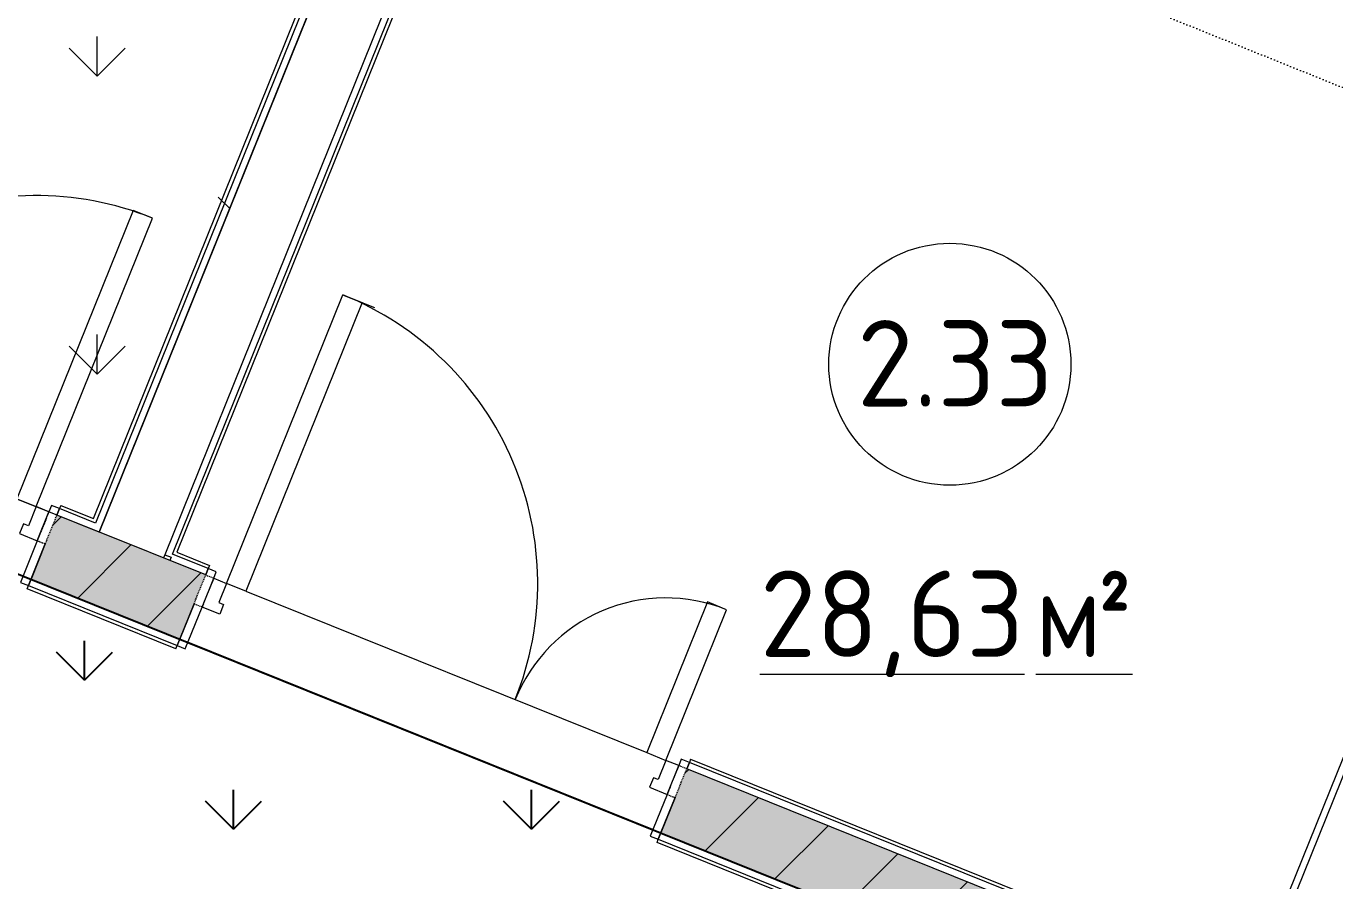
# Model space of a CAD drawing. Header units: millimetres. Extents: x -584918 to 2941280, y 3000189 to 4229862.
# Drawn here: x -449988 to -446204, y 3868007 to 3870480 of the extents above; entities that cross this region are included whole.
import ezdxf

# ---------------------------------------------------------------- set-up
doc = ezdxf.new("R2010")
doc.units = ezdxf.units.MM
doc.linetypes.add('ASVP_Линия разреза', pattern=[20, 0, -10, 0, -10])
doc.linetypes.add('ASVP_Невидимые', pattern=[5, 3, -2])
for name, color, linetype, lineweight in [('2023_08_07-Лист - АР_03 - План 2го этажа этажа на отм- +$0$Стены внутренние', 7, 'Continuous', 0), ('Двери', 7, 'Continuous', 0), ('Лестницы', 7, 'Continuous', 0), ('Линии', 7, 'Continuous', 0), ('Марки помещений', 7, 'Continuous', 0), ('Обобщенные модели', 7, 'Continuous', 0), ('Перекрытие', 7, 'Continuous', 0), ('Разрезы', 7, 'Continuous', 0), ('Стены внутренние', 7, 'Continuous', 0), ('Стены несущие', 7, 'Continuous', 0), ('Стены отделка', 7, 'Continuous', 0), ('экспертиза условные обозначения', 1, 'Continuous', 0)]:
    doc.layers.add(name, color=color, linetype=linetype, lineweight=lineweight)
doc.styles.add('GOST Common_2', font='', dxfattribs={"height": 500})
doc.styles.add('GOST Common_3', font='', dxfattribs={"width": 0.9, "height": 500})
doc.styles.get('GOST Common_2').set_extended_font_data('GOST Common')
doc.styles.get('GOST Common_3').set_extended_font_data('GOST Common')
pattern_1 = [(90, (-445940.84, 3599179.46), (-431.0523, 431.0523), [114.3, -747.8046]), (45, (-445940.84, 3599179.46), (-431.0523, 431.0523), [114.3, -495.3]), (135, (-445940.84, 3599179.46), (-431.0523, -431.0523), [114.3, -495.3])]

# ---------------------------------------------------------------- blocks, each defined once
blk = doc.blocks.new('ASVP_ДверьПротивопожарнаяСтальная_2 полотна - EI30 1370х2000h_полотна_ О Пр _1250 в свету_-7724402-АР Этаж 02')
at = {"layer": 'Двери', "lineweight": 18}
for p, q in [((-685, 1000), (-625, 1000)), ((-685, 100), (-685, 1000)), ((-625, 1000), (-625, 100)), ((685, 570), (625, 570)), ((625, 570), (625, 100)), ((685, 100), (685, 570)), ((-725, 100), (-685, 100)), ((-725, 10), (-725, 100)), ((-625, 100), (-685, 100)), ((-685, 100), (-685, 40)), ((625, 100), (685, 100)), ((725, 100), (685, 100)), ((685, 100), (685, 40)), ((725, 10), (725, 100)), ((-685, 40), (-670, 40)), ((-670, 40), (-670, 10)), ((685, 40), (670, 40)), ((670, 40), (670, 10)), ((-670, 10), (-725, 10)), ((670, 10), (725, 10))]:
    blk.add_line(p, q, dxfattribs=at)
at = {"layer": 'Двери', "linetype": 'ASVP_Невидимые', "lineweight": 18}
for p, q in [((-750, 100), (-725, 100)), ((-750, 10), (-750, 100)), ((-725, 100), (-725, 10)), ((750, 100), (725, 100)), ((725, 100), (725, 10)), ((750, 10), (750, 100)), ((-725, 10), (-750, 10)), ((725, 10), (750, 10))]:
    blk.add_line(p, q, dxfattribs=at)
at = {"layer": 'Двери'}
for centre, radius, start, end in [((-685, 100), 900, 360, 90), ((685, 100), 470, 90, 180)]:
    blk.add_arc(centre, radius, start, end, dxfattribs=at)
blk = doc.blocks.new('ASVP_ДверьПротивопожарнаяСтальная_2 полотна - EI30 1370х2000h_полотна_ О Л _1250 в свету_-7790696-АР Этаж 02')
at = {"layer": 'Двери', "lineweight": 18}
for p, q in [((685, 1000), (625, 1000)), ((625, 1000), (625, 100)), ((685, 100), (685, 1000)), ((-685, 570), (-625, 570)), ((-685, 100), (-685, 570)), ((-625, 570), (-625, 100)), ((-725, 100), (-685, 100)), ((-725, 10), (-725, 100)), ((-625, 100), (-685, 100)), ((-685, 100), (-685, 40)), ((625, 100), (685, 100)), ((725, 100), (685, 100)), ((685, 100), (685, 40)), ((725, 10), (725, 100)), ((-685, 40), (-670, 40)), ((-670, 40), (-670, 10)), ((685, 40), (670, 40)), ((670, 40), (670, 10)), ((-670, 10), (-725, 10)), ((670, 10), (725, 10))]:
    blk.add_line(p, q, dxfattribs=at)
at = {"layer": 'Двери', "linetype": 'ASVP_Невидимые', "lineweight": 18}
for p, q in [((-750, 100), (-725, 100)), ((-750, 10), (-750, 100)), ((-725, 100), (-725, 10)), ((750, 100), (725, 100)), ((725, 100), (725, 10)), ((750, 10), (750, 100)), ((-725, 10), (-750, 10)), ((725, 10), (750, 10))]:
    blk.add_line(p, q, dxfattribs=at)
at = {"layer": 'Двери'}
for centre, radius, start, end in [((685, 100), 900, 90, 180), ((-685, 100), 470, 360, 90)]:
    blk.add_arc(centre, radius, start, end, dxfattribs=at)
blk = doc.blocks.new('ASVP_ОТКОС_Оштукатуривание дверного откоса - Оштукатуривание дверного откоса-5741163-АР Этаж 02')
at = {"layer": 'Обобщенные модели'}
for p, q in [((-750, 130), (-750, 0)), ((-725, 0), (-725, 130)), ((725, 130), (725, 0)), ((750, 0), (750, 130)), ((-750, 0), (-725, 0)), ((725, 0), (750, 0))]:
    blk.add_line(p, q, dxfattribs=at)
blk = doc.blocks.new('ASVP_ОТКОС_Оштукатуривание дверного откоса - Оштукатуривание дверного откоса-5741164-АР Этаж 02')
at = {"layer": 'Обобщенные модели'}
for p, q in [((-750, 20), (-750, 0)), ((-725, 0), (-725, 20)), ((725, 20), (725, 0)), ((725, 0), (750, 0)), ((750, 0), (750, 20)), ((-750, 0), (-725, 0))]:
    blk.add_line(p, q, dxfattribs=at)
blk = doc.blocks.new('ASVP_Марка_Помещение_ДваЗначения - Номер Площадь-685795-АР Этаж 02')
at = {"layer": 'Марки помещений'}
blk.add_circle((0, 0), 3.5, dxfattribs=at)

msp = doc.modelspace()

# ---------------------------------------------------------------- hatches: boundary and pattern name
at = {"layer": 'Стены внутренние'}
h = msp.add_hatch(dxfattribs=at)
h.set_pattern_fill('FP_1', color=256, style=0, pattern_type=2)
h.set_pattern_definition([(45, (-445536.98, 3844560.27), (-141.4214, 141.4214), [])])
h.paths.add_polyline_path([(-444546.396, 3866692.656), (-444471.64, 3866878.16), (-448077.985, 3868331.463), (-448152.74, 3868145.959), (-444553.871, 3866695.669)])
h.paths.add_polyline_path([(-449544.018, 3868706.624), (-449469.263, 3868892.127), (-449899.33, 3869065.438), (-449974.085, 3868879.934), (-449582.653, 3868722.193)])
h.paths.add_polyline_path([(-451365.364, 3869440.599), (-451290.609, 3869626.103), (-452930.613, 3870287), (-453005.368, 3870101.496), (-451372.839, 3869443.611)])
h = msp.add_hatch(dxfattribs=at)
h.set_pattern_fill('FP_2', color=256, style=0, pattern_type=2)
h.set_pattern_definition([(50, (-445536.98, 3844560.27), (364.368, -31.8783), [38.1, -419.1]), (355, (-445536.98, 3844560.27), (-70.486, 382.1133), [30.48, -335.28]), (100.451, (-445506.6, 3844557.6), (293.885, 350.2334), [32.38, -356.18]), (46.184, (-445537, 3844661.87), (542.1585, -84.086), [57.15, -628.65]), (96.636, (-445491.8, 3844654.86), (474.805, 494.855), [48.57, -534.27]), (351.184, (-445537, 3844661.87), (474.81, 494.85), [45.72, -502.92]), (21, (-445486.18, 3844636.47), (303.2285, -204.5305), [38.1, -419.1]), (326, (-445486.18, 3844636.47), (123.604, 368.376), [30.48, -335.28]), (71.451, (-445460.9, 3844619.42), (426.834, 163.8427), [32.38, -356.18]), (37.5, (-445536.98, 3844560.27), (6.17665, 169.11015), [16.764, -314.452, 16.764, -323.596, -336.55]), (37.5, (-445536.98, 3844560.27), (6.17665, 169.11015), [-671.576, 16.764, -319.786]), (7.5, (-445536.98, 3844560.27), (133.6389, 200.3615), [16.764, -177.292, 16.764, -306.832, -128.27]), (7.5, (-445536.98, 3844560.27), (133.6389, 200.3615), [-517.652, 16.764, -111.506]), (327.5, (-445650.27, 3844560.27), (271.1818, -11.45836), [16.764, -110.236, 16.764, -379.476, -525.78]), (327.5, (-445650.27, 3844560.27), (271.1818, -11.45836), [-523.24, 16.764, -509.016]), (317.5, (-445701.07, 3844560.27), (296.2585, 50.8528), [16.764, -148.336, 16.764, -246.38, -373.38]), (317.5, (-445701.07, 3844560.27), (296.2585, 50.8528), [-428.244, 16.764, -356.616])])
h.paths.add_polyline_path([(-444546.396, 3866692.656), (-444471.64, 3866878.16), (-448077.985, 3868331.463), (-448152.74, 3868145.959), (-444553.871, 3866695.669)])
h.paths.add_polyline_path([(-449544.018, 3868706.624), (-449469.263, 3868892.127), (-449899.33, 3869065.438), (-449974.085, 3868879.934), (-449582.653, 3868722.193)])
h.paths.add_polyline_path([(-451365.364, 3869440.599), (-451290.609, 3869626.103), (-452930.613, 3870287), (-453005.368, 3870101.496), (-451372.839, 3869443.611)])
at = {"layer": 'экспертиза условные обозначения', "lineweight": -3}
h = msp.add_hatch(dxfattribs=at)
h.set_pattern_fill('GRASS', color=3, scale=24)
h.set_pattern_definition(pattern_1)
edge = h.paths.add_edge_path()
edge.add_line((-464117.667, 3872531.111), (-463407.492, 3874293.397))
edge.add_line((-463407.492, 3874293.397), (-446452.447, 3867460.767))
edge.add_line((-446452.447, 3867460.767), (-447162.622, 3865698.481))
edge.add_line((-447162.622, 3865698.481), (-451766.386, 3867559.12))
edge.add_arc((-452188.302, 3866523.809), 1117.981, 67.827844, 178.915941)
edge.add_line((-453306.082, 3866544.96), (-453306.082, 3864709.598))
edge.add_line((-453306.082, 3864709.598), (-456258.851, 3864709.598))
edge.add_line((-456258.851, 3864709.598), (-456256.082, 3869363.01))
edge.add_line((-456256.082, 3869363.01), (-460266.386, 3870984.493))
edge.add_line((-460266.386, 3870984.493), (-462958.851, 3872069.516))
at = {"layer": 'экспертиза условные обозначения'}
h = msp.add_hatch(dxfattribs=at)
h.set_pattern_fill('GRASS', color=160, scale=24)
h.set_pattern_definition([(90, (-514872.35, 3487129.7), (-431.0523, 431.0523), [114.3, -747.8046]), (45, (-514872.35, 3487129.7), (-431.0523, 431.0523), [114.3, -495.3]), (135, (-514872.35, 3487129.7), (-431.0523, -431.0523), [114.3, -495.3])])
h.paths.add_polyline_path([(-451659.773, 3873440.564), (-448506.209, 3872169.725), (-449777.048, 3869016.16), (-452930.613, 3870287)])
at = {"layer": 'экспертиза условные обозначения', "lineweight": -3}
h = msp.add_hatch(dxfattribs=at)
h.set_pattern_fill('GRASS', color=3, scale=24)
h.set_pattern_definition(pattern_1)
edge = h.paths.add_edge_path()
edge.add_line((-447049.451, 3865658.265), (-446341.145, 3867415.913))
edge.add_line((-446341.145, 3867415.913), (-444564.946, 3866700.132))
edge.add_line((-444564.946, 3866700.132), (-442509.176, 3871801.486))
edge.add_line((-442509.176, 3871801.486), (-441117.898, 3871240.821))
edge.add_line((-441117.898, 3871240.821), (-443173.668, 3866139.467))
edge.add_line((-443173.668, 3866139.467), (-432539.664, 3861854.123))
edge.add_line((-432539.664, 3861854.123), (-433249.838, 3860091.837))
edge.add_line((-433249.838, 3860091.837), (-438544.928, 3862225.679))
edge.add_arc((-438931.415, 3861168.873), 1125.26, 69.911908, 178.139393)
edge.add_line((-440056.082, 3861205.408), (-440056.082, 3859309.598))
edge.add_line((-440056.082, 3859309.598), (-442806.082, 3859309.598))
edge.add_line((-442806.082, 3859309.598), (-442806.082, 3863942.86))
edge.add_line((-442806.082, 3863942.86), (-445766.386, 3865141.209))
edge.add_line((-445766.386, 3865141.209), (-447049.451, 3865658.265))

# ---------------------------------------------------------------- linework, layer by layer
at = {"layer": '2023_08_07-Лист - АР_03 - План 2го этажа этажа на отм- +$0$Стены внутренние'}
msp.add_line((-450843.695, 3869446.003), (-449953.277, 3869087.178), dxfattribs=at)
at = {"layer": 'Лестницы'}
for p, q in [((-449587.807, 3868950.68), (-449591.545, 3868941.405)), ((-449353.323, 3868845.405), (-448193.924, 3868378.185))]:
    msp.add_line(p, q, dxfattribs=at)
at = {"layer": 'Линии'}
msp.add_line((-449073.495, 3869702.97), (-448980.743, 3869665.592), dxfattribs=at)
at = {"layer": 'Перекрытие'}
msp.add_line((-448175.928, 3868155.304), (-449520.83, 3868697.279), dxfattribs=at)
at = {"layer": 'Разрезы', "linetype": 'ASVP_Линия разреза'}
msp.add_line((-475587.767, 3882153.064), (-407776.35, 3854826.075), dxfattribs=at)
at = {"layer": 'Стены внутренние'}
for p, q in [((-449793.661, 3869055.199), (-448545.248, 3872153.112)), ((-448554.523, 3871434.493), (-449552.506, 3868958.017)), ((-449888.117, 3869093.264), (-449891.855, 3869083.989)), ((-449888.117, 3869093.264), (-449793.661, 3869055.199)), ((-449552.506, 3868958.017), (-449458.05, 3868919.953)), ((-449458.05, 3868919.953), (-449461.787, 3868910.678)), ((-449985.299, 3868852.109), (-449981.561, 3868861.384)), ((-449555.231, 3868678.798), (-449985.299, 3868852.109)), ((-449555.231, 3868678.798), (-449551.494, 3868688.073)), ((-448066.771, 3868359.289), (-448070.509, 3868350.013)), ((-448066.771, 3868359.289), (-446454.593, 3867709.605)), ((-448163.953, 3868118.134), (-448160.215, 3868127.409)), ((-446463.66, 3867432.941), (-448163.953, 3868118.134))]:
    msp.add_line(p, q, dxfattribs=at)
at = {"layer": 'Стены несущие'}
for p, q in [((-449795.599, 3869023.636), (-449899.33, 3869065.438)), ((-449469.263, 3868892.127), (-449795.599, 3869023.636)), ((-449932.97, 3868981.961), (-449974.085, 3868879.934)), ((-449544.018, 3868706.624), (-449974.085, 3868879.934)), ((-449544.018, 3868706.624), (-449502.903, 3868808.651)), ((-444582.943, 3866923.013), (-448077.985, 3868331.463)), ((-448111.624, 3868247.986), (-448152.74, 3868145.959)), ((-448152.74, 3868145.959), (-446461.722, 3867464.504))]:
    msp.add_line(p, q, dxfattribs=at)
at = {"layer": 'Стены отделка'}
for p, q in [((-446533.758, 3876529.247), (-449587.807, 3868950.68)), ((-449565.519, 3868952.48), (-446515.207, 3876521.771)), ((-444437.842, 3872687.38), (-446449.055, 3867696.592)), ((-446437.98, 3867670.566), (-444419.292, 3872679.905)), ((-449777.048, 3869016.16), (-448506.209, 3872169.725)), ((-448532.235, 3872158.65), (-449788.123, 3869042.186)), ((-449891.855, 3869083.989), (-449899.33, 3869065.438)), ((-449788.123, 3869042.186), (-449891.855, 3869083.989)), ((-449587.807, 3868950.68), (-449569.256, 3868943.205)), ((-449569.256, 3868943.205), (-449572.994, 3868933.93)), ((-449461.787, 3868910.678), (-449565.519, 3868952.48)), ((-449469.263, 3868892.127), (-449461.787, 3868910.678)), ((-449974.085, 3868879.934), (-449981.561, 3868861.384)), ((-449981.561, 3868861.384), (-449551.494, 3868688.073)), ((-449551.494, 3868688.073), (-449544.018, 3868706.624)), ((-448070.509, 3868350.013), (-448077.985, 3868331.463)), ((-446449.055, 3867696.592), (-448070.509, 3868350.013)), ((-448152.74, 3868145.959), (-448160.215, 3868127.409)), ((-448160.215, 3868127.409), (-446469.198, 3867445.954))]:
    msp.add_line(p, q, dxfattribs=at)
at = {"layer": 'экспертиза условные обозначения', "color": 3, "lineweight": -3}
msp.add_lwpolyline([(-464117.667, 3872531.111), (-463407.492, 3874293.397), (-446452.447, 3867460.767), (-447162.622, 3865698.481), (-451766.386, 3867559.12, 0.52661635), (-453306.082, 3866544.96), (-453306.082, 3864709.598), (-456258.851, 3864709.598), (-456256.082, 3869363.01), (-460266.386, 3870984.493), (-462958.851, 3872069.516)], format="xyb", dxfattribs=at)
at = {"layer": 'экспертиза условные обозначения', "color": 160}
msp.add_lwpolyline([(-451659.773, 3873440.564), (-448506.209, 3872169.725), (-449777.048, 3869016.16), (-452930.613, 3870287), (-451659.773, 3873440.564)], dxfattribs=at)

# ---------------------------------------------------------------- block references
at = {"layer": 'Двери', "rotation": 338.0513009164578}
for name, p in [('ASVP_ДверьПротивопожарнаяСтальная_2 полотна - EI30 1370х2000h_полотна_ О Л _1250 в свету_-7790696-АР Этаж 02', (-450632.347, 3869253.018)), ('ASVP_ДверьПротивопожарнаяСтальная_2 полотна - EI30 1370х2000h_полотна_ О Пр _1250 в свету_-7724402-АР Этаж 02', (-448811.001, 3868519.043))]:
    msp.add_blockref(name, p, dxfattribs=at)
at = {"layer": 'Марки помещений', "xscale": 99.99999999999993, "yscale": 99.99999999999993, "zscale": 99.99999999999993}
msp.add_blockref('ASVP_Марка_Помещение_ДваЗначения - Номер Площадь-685795-АР Этаж 02', (-447317.12, 3869501.666), dxfattribs=at)
at = {"layer": 'Обобщенные модели'}
for name, p, rotation in [('ASVP_ОТКОС_Оштукатуривание дверного откоса - Оштукатуривание дверного откоса-5741164-АР Этаж 02', (-450587.494, 3869364.321), 158.0513009164576), ('ASVP_ОТКОС_Оштукатуривание дверного откоса - Оштукатуривание дверного откоса-5741163-АР Этаж 02', (-450677.2, 3869141.716), 338.0513009164578), ('ASVP_ОТКОС_Оштукатуривание дверного откоса - Оштукатуривание дверного откоса-5741164-АР Этаж 02', (-448766.148, 3868630.346), 158.0513009164576), ('ASVP_ОТКОС_Оштукатуривание дверного откоса - Оштукатуривание дверного откоса-5741163-АР Этаж 02', (-448855.854, 3868407.741), 338.0513009164578)]:
    msp.add_blockref(name, p, dxfattribs=dict(at, rotation=rotation))

# ---------------------------------------------------------------- texts
at = {"layer": 'Марки помещений', "char_height": 250, "attachment_point": 1}
for s, insert, width, style in [('2.33', (-447585.778, 3869629.391), 663.79725, 'GOST Common_2'), ('\\L28,63 ', (-447866.564, 3868904.86), 966.83512, 'GOST Common_2'), ('\\L\\fGOST Common|b0|i0|c238|p34|;\\W.9;\\L²', (-446890.251, 3868904.86), 165.94931, 'GOST Common_3'), ('\\L\\fGOST Common|b0|i0|c204|p34|;\\W.9;\\Lм', (-447068.845, 3868904.86), 216.45562, 'GOST Common_2')]:
    msp.add_mtext(s, dxfattribs=dict(at, insert=insert, width=width, style=style))

doc.saveas('drawing.dxf')
